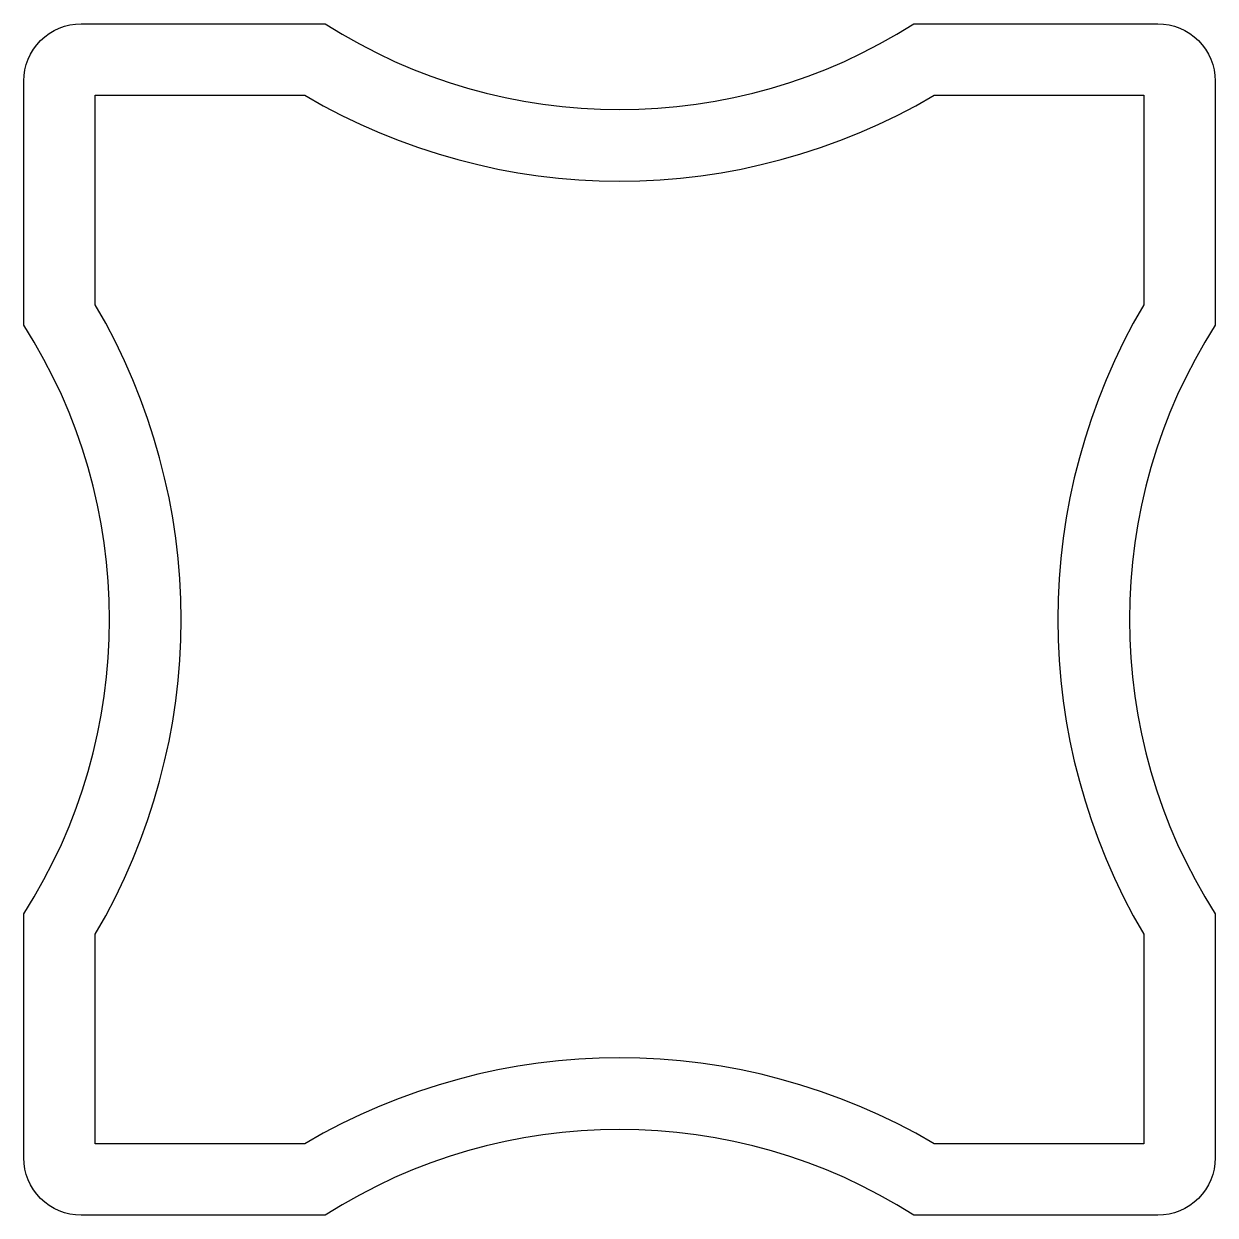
# Model space of a CAD drawing. Extents: x 940.5 to 965.5, y -15.3 to 9.7.
import ezdxf

# ---------------------------------------------------------------- set-up
doc = ezdxf.new("R2010")
doc.units = 0
doc.header["$LTSCALE"] = 15
doc.layers.get('0').update_dxf_attribs({"linetype": 'CONTINUOUS'})

msp = doc.modelspace()

# ---------------------------------------------------------------- linework, layer by layer
at = {"ltscale": 0.05}
for points in [[(940.506, -8.968, 0.291386), (940.506, 3.387), (940.506, 8.51, -0.414214), (941.706, 9.71), (946.829, 9.71, 0.291386), (959.184, 9.71), (964.306, 9.71, -0.414214), (965.506, 8.51), (965.506, 3.387, 0.291386), (965.506, -8.968), (965.506, -14.09, -0.414214), (964.306, -15.29), (959.184, -15.29, 0.291386), (946.829, -15.29), (941.706, -15.29, -0.414214), (940.506, -14.09)], [(942.006, -9.39, 0.272727), (942.006, 3.81), (942.006, 8.21), (946.406, 8.21, 0.272727), (959.606, 8.21), (964.006, 8.21), (964.006, 3.81, 0.272727), (964.006, -9.39), (964.006, -13.79), (959.606, -13.79, 0.272727), (946.406, -13.79), (942.006, -13.79)]]:
    msp.add_lwpolyline(points, format="xyb", close=True, dxfattribs=at)

doc.saveas('drawing.dxf')
